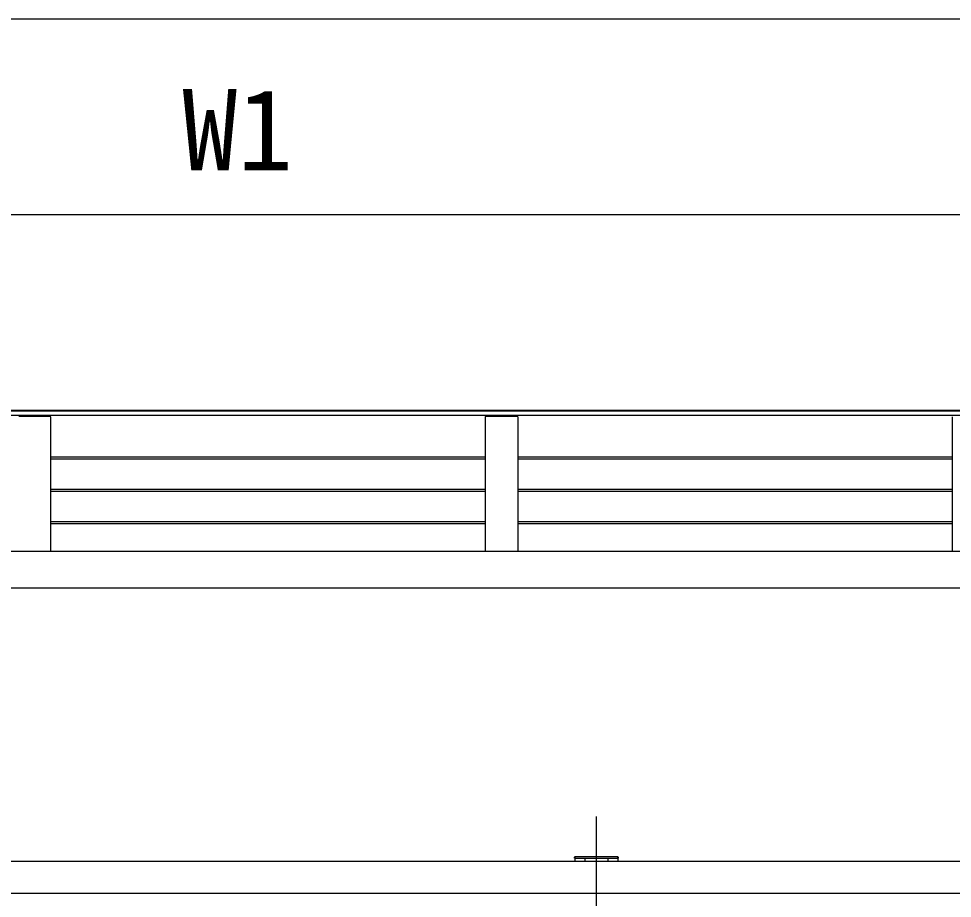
# Model space of a CAD drawing. Units: millimetres, scale not verified. Extents: x -8750 to 8750, y -13001 to 12944.
# Drawn here: x -5922 to -4491, y -8058 to -6709 of the extents above; entities that cross this region are included whole.
import ezdxf
from ezdxf.enums import TextEntityAlignment as Align

# ---------------------------------------------------------------- set-up
doc = ezdxf.new("R2010")
doc.units = ezdxf.units.MM
doc.header["$LTSCALE"] = 70
for name, color, linetype in [('0-3_YKK_12', 2, 'Continuous'), ('0-4_YKK_13', 4, 'Continuous'), ('0-5_YKK_A1', 4, 'Continuous'), ('0-6_YKK_D', 6, 'Continuous')]:
    doc.layers.add(name, color=color, linetype=linetype)
doc.styles.add('ＭＳ ゴシック', font='')
doc.styles.get('ＭＳ ゴシック').set_extended_font_data('MS Gothic')

msp = doc.modelspace()

# ---------------------------------------------------------------- linework, layer by layer
at = {"layer": '0-3_YKK_12'}
msp.add_line((-5036.67, -7932.39), (-5036.67, -11446.5), dxfattribs=at)
at = {"layer": '0-4_YKK_13'}
for p, q in [((-5069.07, -7993.6), (-5068.57, -7993.6)), ((-5068.67, -7996.1), (-5004.66, -7996.1)), ((-5068.57, -7993.6), (-5004.76, -7993.6)), ((-5004.76, -7993.6), (-5004.26, -7993.6)), ((-5003.17, -7996.1), (-5004.66, -7996.1)), ((-5003.26, -7994.54), (-5003.17, -7996.1))]:
    msp.add_line(p, q, dxfattribs=at)
msp.add_lwpolyline([(-5068.67, -7996.1), (-5070.17, -7996.1), (-5070.07, -7994.54)], dxfattribs=at)
for centre, start, end in [((-5069.07, -7994.6), 90, 176.5), ((-5004.26, -7994.6), 3.5, 90)]:
    msp.add_arc(centre, 1, start, end, dxfattribs=at)
at = {"layer": '0-5_YKK_A1'}
for p, q in [((-7330, -7310.35), (-170, -7310.35)), ((-7290, -7309.23), (-170, -7309.23)), ((-170, -7310.19), (-7290, -7310.19)), ((-170, -7317.65), (-7340.3, -7317.65)), ((-5922.01, -7318.57), (-5917.17, -7318.5)), ((-5917.17, -7318.5), (-5878.83, -7318.5)), ((-5878.83, -7318.5), (-5873.99, -7318.57)), ((-5873, -7319.57), (-5873, -7525.37)), ((-5207, -7319.56), (-5207, -7525.37)), ((-5206.01, -7318.57), (-5201.17, -7318.5)), ((-5201.17, -7318.5), (-5162.83, -7318.5)), ((-5162.83, -7318.5), (-5157.99, -7318.57)), ((-5157, -7319.57), (-5157, -7525.37)), ((-4491, -7319.56), (-4491, -7525.37)), ((-5207, -7381.6), (-5873, -7381.6)), ((-4491, -7381.6), (-5157, -7381.6)), ((-5207, -7384.58), (-5873, -7384.58)), ((-4491, -7384.58), (-5157, -7384.58)), ((-5207, -7431.03), (-5873, -7431.03)), ((-5207, -7434.01), (-5873, -7434.01)), ((-4491, -7431.03), (-5157, -7431.03)), ((-4491, -7434.01), (-5157, -7434.01)), ((-5207.03, -7483.51), (-5873.03, -7483.51)), ((-5207, -7480.47), (-5873, -7480.47)), ((-4491.03, -7483.51), (-5157.03, -7483.51)), ((-4491, -7480.47), (-5157, -7480.47)), ((-7330, -7525.37), (-170, -7525.37)), ((-7330, -7581.69), (-170, -7581.69)), ((-5069.67, -7996.1), (-5069.67, -8001.1)), ((-5054.17, -7996.1), (-5054.17, -8001.1)), ((-5019.17, -7996.1), (-5019.17, -8001.1)), ((-5003.67, -7996.1), (-5003.67, -8001.1)), ((-3750, -8001.1), (-7330, -8001.1)), ((-7330, -8049.6), (-3750, -8049.6))]:
    msp.add_line(p, q, dxfattribs=at)
for centre, start, end in [((-5874, -7319.56), 359.84961, 89.33225), ((-5206, -7319.56), 90.66782, 179.85648), ((-5158, -7319.56), 359.84961, 89.33225)]:
    msp.add_arc(centre, 0.997, start, end, dxfattribs=at)
at = {"layer": '0-6_YKK_D'}
for p, q in [((-7350, -6709.23), (-150, -6709.23)), ((-7330, -7009.23), (-3750, -7009.23))]:
    msp.add_line(p, q, dxfattribs=at)

# ---------------------------------------------------------------- texts
at = {"layer": '0-6_YKK_D', "style": 'ＭＳ ゴシック'}
msp.add_text('W1', height=124.6, dxfattribs=at).set_placement((-5671.36, -6979.23), align=Align.BOTTOM_LEFT)

doc.saveas('drawing.dxf')
